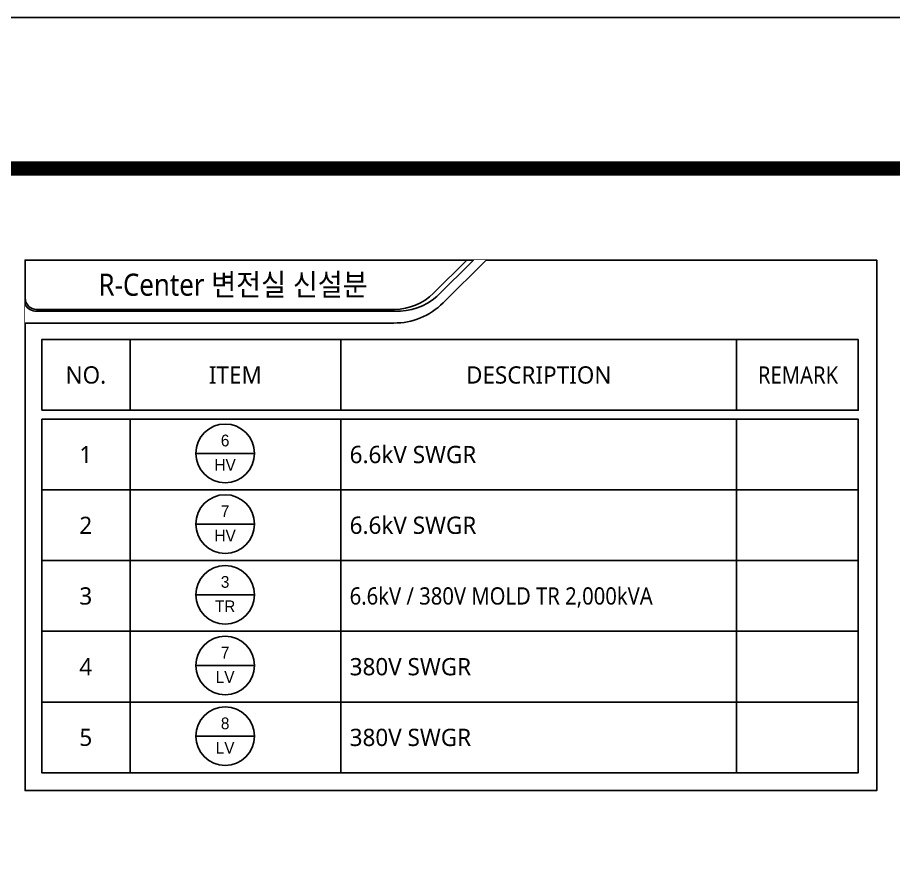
# Model space of a CAD drawing. Header units: millimetres. Extents: x 0 to 252300, y -45585 to -15885.
# Drawn here: x 240646 to 246738, y -21722 to -15885 of the extents above; entities that cross this region are included whole.
import ezdxf
from ezdxf.enums import TextEntityAlignment as Align

# ---------------------------------------------------------------- set-up
doc = ezdxf.new("R2010")
doc.units = ezdxf.units.MM
doc.header["$LTSCALE"] = 1000
doc.linetypes.add('CEN', pattern=[62, 60, -1, 0, -1])
for name, color, linetype in [('MISC', 11, 'Continuous'), ('SYM', 3, 'Continuous'), ('XR-SHEET-SHT', 5, 'Continuous'), ('XREF', 7, 'CEN')]:
    doc.layers.add(name, color=color, linetype=linetype)
doc.styles.add('GHS', font='malgun.ttf')
doc.styles.add('돋움', font='')
doc.styles.get('돋움').set_extended_font_data('Dotum')

# ---------------------------------------------------------------- blocks, each defined once
blk = doc.blocks.new('XR-FORM-EE', base_point=(461, 408))
at = {"layer": 'XR-SHEET-SHT', "color": 5}
blk.add_lwpolyline([(0, 118800), (168200, 118800), (168200, 0), (0, 0)], close=True, dxfattribs=at)
at = {"layer": 'XR-SHEET-SHT', "color": 5, "const_width": 400}
blk.add_lwpolyline([(9300, 114600), (163900, 114600), (163900, 4200), (9300, 4200)], close=True, dxfattribs=at)

msp = doc.modelspace()

# ---------------------------------------------------------------- linework, layer by layer
at = {"layer": 'MISC'}
msp.add_lwpolyline([(246621.5, -17570.1), (240698.7, -17570.1), (240698.7, -21256.9), (246621.5, -21256.9)], close=True, dxfattribs=at)

# ---------------------------------------------------------------- block references
at = {"layer": 'XREF', "xscale": 0.25, "yscale": 0.25, "zscale": 0.25}
msp.add_blockref('XR-FORM-EE', (210365.3, -45482.7), dxfattribs=at)

# ---------------------------------------------------------------- next in the draw order: wipeouts: each hides what was drawn before it
msp.add_wipeout([(246621.5, -17570.1), (240698.7, -17570.1), (240698.7, -21256.9), (246621.5, -21256.9)]).dxf.layer = 'MISC'

# ---------------------------------------------------------------- next in the draw order: linework, layer by layer
at = {"layer": 'SYM', "color": 6}
for p, q in [((241428.2, -18123.3), (241428.2, -18614.7)), ((241428.2, -18123.3), (241428.2, -18614.7)), ((241428.2, -18123.3), (241428.2, -18614.7)), ((242894.1, -18123.3), (242894.1, -18614.7)), ((242894.1, -18123.3), (242894.1, -18614.7)), ((245647.4, -18123.3), (245647.4, -18614.7)), ((245647.4, -18123.3), (245647.4, -18614.7)), ((245647.4, -18123.3), (245647.4, -18123.3)), ((245647.4, -18614.7), (245647.4, -18123.3)), ((241885.7, -18913.7), (242293.5, -18913.7)), ((241885.7, -19405.1), (242293.5, -19405.1)), ((241885.7, -19896.6), (242293.5, -19896.6)), ((241885.7, -20388.1), (242293.5, -20388.1)), ((241885.7, -20879.5), (242293.5, -20879.5))]:
    msp.add_line(p, q, dxfattribs=at)
at = {"layer": 'SYM'}
for points in [[(240698.7, -17833.8, 0.414214), (240777.7, -17912.9), (243268.7, -17912.9, 0.195367), (243539, -17800.9), (243769.8, -17570.1)], [(243769.8, -17570.1), (240698.7, -17570.1), (240698.7, -17833.8, 0.414214), (240777.7, -17912.9), (243268.7, -17912.9, 0.195367), (243539, -17800.9), (243769.8, -17570.1)], [(240698.7, -17833.8), (240698.7, -17881.4, 0.263053), (240777.7, -17926.1), (243268.8, -17926.1, 0.190352), (243562.2, -17824.1)]]:
    msp.add_lwpolyline(points, format="xyb", dxfattribs=at)
for points in [[(243562.2, -17824.1), (243816.2, -17570.1), (243769.8, -17570.1)], [(243606.1, -17868.5), (243904.5, -17570.1), (246621.5, -17570.1), (246621.5, -21256.9)], [(246621.5, -21256.9), (240698.7, -21256.9), (240698.7, -18008.1), (243263.1, -18008.1)]]:
    msp.add_lwpolyline(points, dxfattribs=at)
at = {"layer": 'SYM', "color": 6}
for points in [[(240813.9, -18614.7), (240813.9, -18123.3), (246493.2, -18123.3), (246493.2, -18614.7)], [(240813.9, -18676.2), (241428.2, -18676.2), (241428.2, -19167.6), (240813.9, -19167.6)], [(241428.2, -18676.2), (241428.2, -18676.2), (241428.2, -19167.6), (241428.2, -19167.6)], [(241428.2, -18676.2), (242894.1, -18676.2), (242894.1, -19167.6), (241428.2, -19167.6)], [(242894.1, -18676.2), (242894.1, -18676.2), (242894.1, -19167.6), (242894.1, -19167.6)], [(242894.1, -18676.2), (245647.4, -18676.2), (245647.4, -19167.6), (242894.1, -19167.6)], [(245647.4, -18676.2), (246492.8, -18676.2), (246492.8, -19167.6), (245647.4, -19167.6)], [(240813.9, -19167.6), (241428.2, -19167.6), (241428.2, -19659.1), (240813.9, -19659.1)], [(241428.2, -19167.6), (242894.1, -19167.6), (242894.1, -19659.1), (241428.2, -19659.1)], [(242894.1, -19167.6), (242894.1, -19167.6), (242894.1, -19659.1), (242894.1, -19659.1)], [(242894.1, -19167.6), (245647.4, -19167.6), (245647.4, -19659.1), (242894.1, -19659.1)], [(245647.4, -19167.6), (246492.8, -19167.6), (246492.8, -19659.1), (245647.4, -19659.1)], [(240813.9, -19659.1), (241428.2, -19659.1), (241428.2, -20150.5), (240813.9, -20150.5)], [(241428.2, -19659.1), (242894.1, -19659.1), (242894.1, -20150.5), (241428.2, -20150.5)], [(242894.1, -19659.1), (242894.1, -19659.1), (242894.1, -20150.5), (242894.1, -20150.5)], [(242894.1, -19659.1), (245647.4, -19659.1), (245647.4, -20150.5), (242894.1, -20150.5)], [(245647.4, -19659.1), (246492.8, -19659.1), (246492.8, -20150.5), (245647.4, -20150.5)], [(240813.9, -20150.5), (241428.2, -20150.5), (241428.2, -20642), (240813.9, -20642)], [(241428.2, -20150.5), (242894.1, -20150.5), (242894.1, -20642), (241428.2, -20642)], [(242894.1, -20150.5), (242894.1, -20150.5), (242894.1, -20642), (242894.1, -20642)], [(242894.1, -20150.5), (245647.4, -20150.5), (245647.4, -20642), (242894.1, -20642)], [(245647.4, -20150.5), (246492.8, -20150.5), (246492.8, -20642), (245647.4, -20642)], [(240813.9, -20642), (241428.2, -20642), (241428.2, -21133.4), (240813.9, -21133.4)], [(241428.2, -20642), (242894.1, -20642), (242894.1, -21133.4), (241428.2, -21133.4)], [(242894.1, -20642), (242894.1, -20642), (242894.1, -21133.4), (242894.1, -21133.4)], [(242894.1, -20642), (245647.4, -20642), (245647.4, -21133.4), (242894.1, -21133.4)], [(245647.4, -20642), (246492.8, -20642), (246492.8, -21133.4), (245647.4, -21133.4)]]:
    msp.add_lwpolyline(points, close=True, dxfattribs=at)
for centre in [(242089.6, -18913.7), (242089.6, -19405.1), (242089.6, -19896.6), (242089.6, -20388.1), (242089.6, -20879.5)]:
    msp.add_circle(centre, 203.9, dxfattribs=at)
at = {"layer": 'SYM'}
msp.add_arc((243266.1, -17524.2), 483.9, 269.64948, 314.64948, dxfattribs=at)

# ---------------------------------------------------------------- next in the draw order: texts
at = {"layer": 'SYM', "style": 'GHS', "width": 0.9}
msp.add_text('R-Center 변전실 신설분', height=153.579, dxfattribs=at).set_placement((242144.9, -17741.5), align=Align.MIDDLE_CENTER)
at = {"layer": 'SYM'}
for s, height, style, p in [('NO.', 120, 'GHS', (241121, -18369)), ('ITEM', 120, 'GHS', (242161.1, -18369)), ('DESCRIPTION', 120, 'GHS', (244270.7, -18369)), ('6', 81.6, '돋움', (242089.6, -18824.4)), ('1', 120, 'GHS', (241120.6, -18921.9)), ('HV', 81.65, '돋움', (242089.6, -18993.7)), ('7', 81.6, '돋움', (242089.6, -19315.8)), ('2', 120, 'GHS', (241120.6, -19413.3)), ('HV', 81.65, '돋움', (242089.6, -19485.2)), ('3', 81.6, '돋움', (242089.6, -19807.3)), ('3', 120, 'GHS', (241120.6, -19904.8)), ('TR', 81.65, '돋움', (242089.6, -19976.6)), ('7', 81.6, '돋움', (242089.6, -20298.7)), ('4', 120, 'GHS', (241120.6, -20396.3)), ('LV', 81.65, '돋움', (242089.6, -20468.1)), ('8', 81.6, '돋움', (242089.6, -20790.2)), ('5', 120, 'GHS', (241120.6, -20887.7)), ('LV', 81.65, '돋움', (242089.6, -20959.5))]:
    msp.add_text(s, height=height, dxfattribs=dict(at, style=style)).set_placement(p, align=Align.MIDDLE)
at = {"layer": 'SYM', "style": 'GHS', "width": 0.9}
msp.add_text('REMARK', height=120, dxfattribs=at).set_placement((246074.1, -18369), align=Align.MIDDLE)
at = {"layer": 'SYM', "style": 'GHS'}
for s, p in [('6.6kV SWGR', (242955.9, -18921.9)), ('6.6kV SWGR', (242955.9, -19413.3)), ('380V SWGR', (242955.9, -20396.3)), ('380V SWGR', (242955.9, -20887.7))]:
    msp.add_text(s, height=120, dxfattribs=at).set_placement(p, align=Align.MIDDLE_LEFT)
at = {"layer": 'SYM', "style": 'GHS', "width": 0.9}
msp.add_text('6.6kV / 380V MOLD TR 2,000kVA', height=120, dxfattribs=at).set_placement((242955.9, -19904.8), align=Align.MIDDLE_LEFT)

doc.saveas('drawing.dxf')
